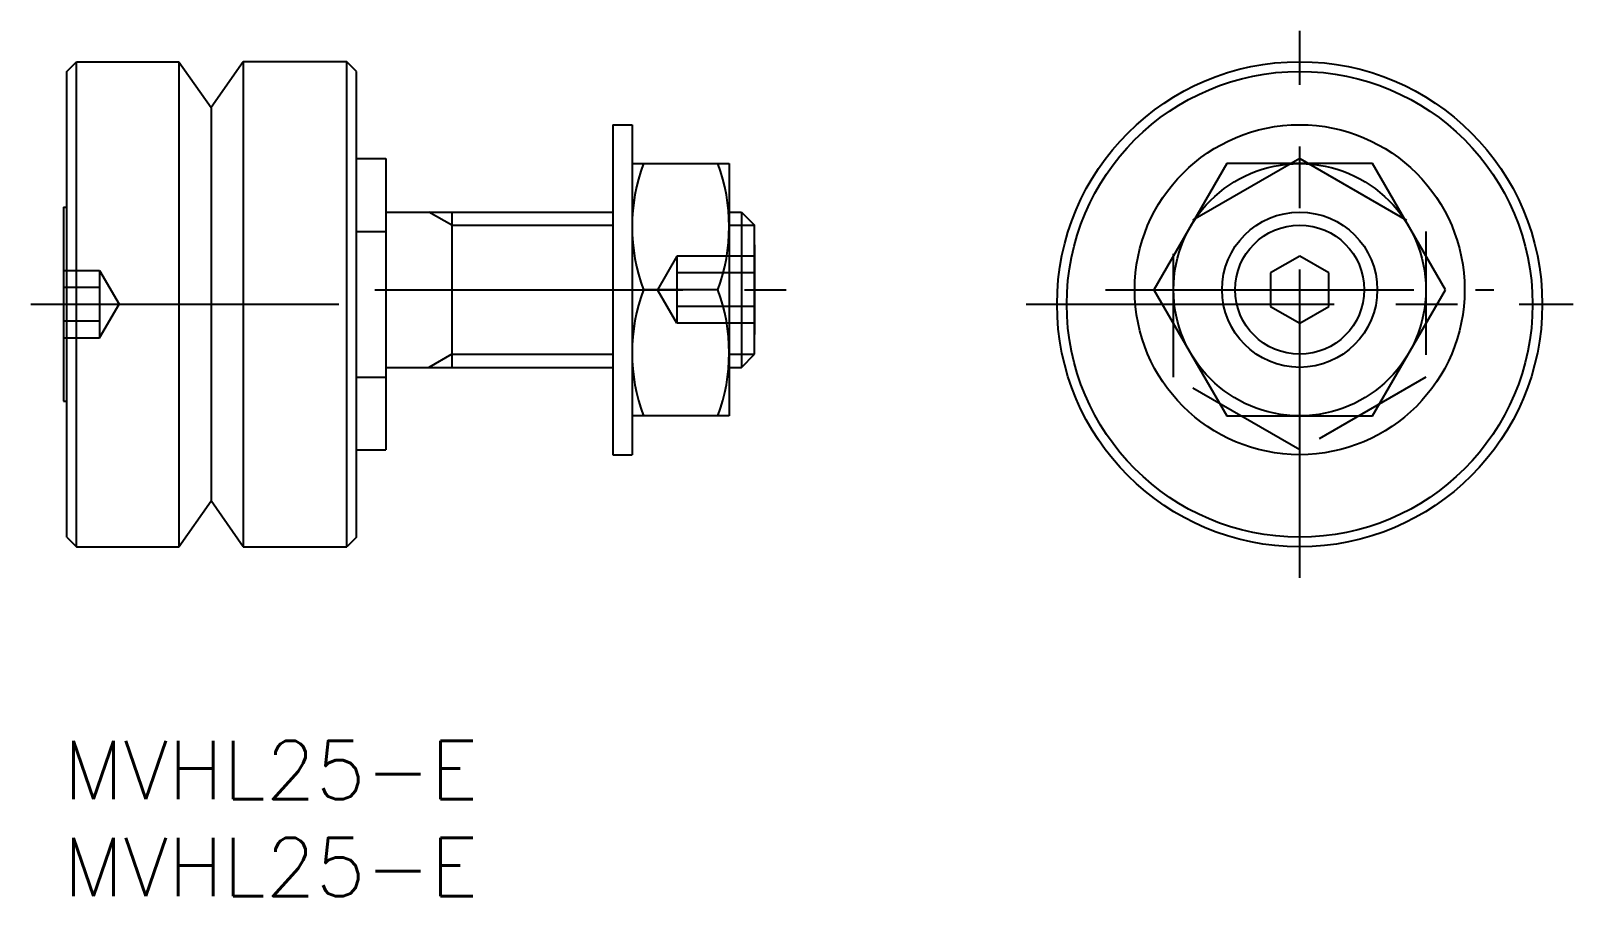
# Model space of a CAD drawing. Extents: x -1.7 to 77.8, y -8 to 36.6.
import ezdxf

# ---------------------------------------------------------------- set-up
doc = ezdxf.new("R2010")
doc.units = 0
doc.header["$LTSCALE"] = 0.5
doc.linetypes.add('CENTER', pattern=[50.8, 31.75, -6.35, 6.35, -6.35])
doc.linetypes.add('DASHED', pattern=[19.05, 12.7, -6.35])
doc.layers.get('0').update_dxf_attribs({"linetype": 'CONTINUOUS'})
for name, color, linetype in [('MSM_CENTER', 1, 'CENTER'), ('MSM_CONTINUOUS', 7, 'CONTINUOUS'), ('MSM_DASHED', 4, 'DASHED'), ('MSM_NARROW', 5, 'CONTINUOUS'), ('MSM_PART_NUMBER', 7, 'CONTINUOUS')]:
    doc.layers.add(name, color=color, linetype=linetype)
doc.styles.get("Standard").update_dxf_attribs({"font": 'txt.shx', "height": 3, "bigfont": 'bigfont.shx'})

# ---------------------------------------------------------------- blocks, each defined once
blk = doc.blocks.new('*U5')
at = {"layer": 'MSM_PART_NUMBER'}
blk.add_text('MVHL25-E', height=3, dxfattribs=at).set_placement((0, -3))
blk = doc.blocks.new('*U6')
at = {"layer": 'MSM_PART_NUMBER'}
blk.add_text('MVHL25-E', height=3, dxfattribs=at).set_placement((0, -8))

msp = doc.modelspace()

# ---------------------------------------------------------------- linework, layer by layer
at = {"layer": 'MSM_CENTER'}
for p, q in [((63.686, 8.41), (63.686, 36.59)), ((16.035, 23.25), (37.229, 23.25)), ((53.686, 23.25), (73.686, 23.25)), ((-1.684, 22.5), (17.319, 22.5)), ((49.596, 22.5), (77.776, 22.5))]:
    msp.add_line(p, q, dxfattribs=at)
at = {"layer": 'MSM_CONTINUOUS'}
for p, q in [((0.163, 34.5), (0.663, 35)), ((0.663, 10), (0.663, 35)), ((0.663, 35), (5.944, 35)), ((5.944, 35), (7.6, 32.635)), ((5.944, 35), (5.944, 10)), ((9.256, 35), (7.6, 32.635)), ((14.6, 35), (9.256, 35)), ((9.256, 35), (9.256, 10)), ((14.6, 10), (14.6, 35)), ((15.1, 34.5), (14.6, 35)), ((0.163, 10.5), (0.163, 34.5)), ((15.1, 10.5), (15.1, 34.5)), ((7.6, 32.635), (7.6, 12.365)), ((28.294, 31.75), (28.294, 14.75)), ((28.294, 31.75), (29.294, 31.75)), ((29.294, 31.75), (29.294, 14.75)), ((15.1, 30.006), (16.6, 30.006)), ((16.6, 30.006), (16.6, 14.994)), ((29.294, 29.75), (34.294, 29.75)), ((34.294, 29.75), (34.294, 16.75)), ((59.933, 29.75), (56.18, 23.25)), ((67.438, 29.75), (59.933, 29.75)), ((71.191, 23.25), (67.438, 29.75)), ((0, 27.5), (0, 17.5)), ((0, 27.5), (0.163, 27.5)), ((16.6, 27.25), (28.294, 27.25)), ((20, 27.25), (20, 19.25)), ((34.294, 27.25), (34.923, 27.25)), ((34.923, 27.25), (34.923, 19.25)), ((34.923, 27.25), (35.6, 26.574)), ((15.1, 26.253), (16.6, 26.253)), ((35.6, 19.926), (35.6, 26.574)), ((35.6, 25.559), (35.6, 20.941)), ((63.686, 24.982), (62.186, 24.116)), ((65.186, 24.116), (63.686, 24.982)), ((62.186, 24.116), (62.186, 22.384)), ((65.186, 22.384), (65.186, 24.116)), ((33.714, 23.25), (29.875, 23.25)), ((56.18, 23.25), (59.933, 16.75)), ((67.438, 16.75), (71.191, 23.25)), ((62.186, 22.384), (63.686, 21.518)), ((63.686, 21.518), (65.186, 22.384)), ((34.923, 19.25), (35.6, 19.926)), ((16.6, 19.25), (28.294, 19.25)), ((34.294, 19.25), (34.923, 19.25)), ((15.1, 18.747), (16.6, 18.747)), ((0, 17.5), (0.163, 17.5)), ((34.294, 16.75), (29.294, 16.75)), ((59.933, 16.75), (67.438, 16.75)), ((15.1, 14.994), (16.6, 14.994)), ((28.294, 14.75), (29.294, 14.75)), ((5.944, 10), (7.6, 12.365)), ((9.256, 10), (7.6, 12.365)), ((0.163, 10.5), (0.663, 10)), ((15.1, 10.5), (14.6, 10)), ((0.663, 10), (5.944, 10)), ((9.256, 10), (14.6, 10))]:
    msp.add_line(p, q, dxfattribs=at)
for centre, radius in [((63.686, 22.5), 12.5), ((63.686, 22.5), 12), ((63.686, 23.25), 8.5), ((63.686, 23.25), 6.5), ((63.686, 23.25), 4)]:
    msp.add_circle(centre, radius, dxfattribs=at)
for centre, start, end in [((38.681, 26.5), 159.74384, 200.25616), ((24.907, 26.5), 339.74384, 20.25616), ((38.681, 20), 159.74384, 200.25616), ((24.907, 20), 339.74384, 20.25616)]:
    msp.add_arc(centre, 9.387, start, end, dxfattribs=at)
at = {"layer": 'MSM_DASHED'}
for p, q in [((63.686, 30.006), (57.186, 26.253)), ((63.686, 30.006), (70.186, 26.253)), ((57.186, 18.747), (57.186, 26.253)), ((70.186, 26.253), (70.186, 18.747)), ((31.6, 24.982), (30.6, 23.25)), ((35.6, 24.982), (31.6, 24.982)), ((31.6, 24.982), (31.6, 21.518)), ((0, 24.232), (1.86, 24.232)), ((1.86, 24.232), (1.86, 20.768)), ((1.86, 24.232), (2.86, 22.5)), ((35.6, 24.116), (31.6, 24.116)), ((1.86, 23.366), (0, 23.366)), ((31.6, 21.518), (30.6, 23.25)), ((1.86, 20.768), (2.86, 22.5)), ((35.6, 22.384), (31.6, 22.384)), ((1.86, 21.634), (0, 21.634)), ((35.6, 21.518), (31.6, 21.518)), ((0, 20.768), (1.86, 20.768)), ((63.686, 14.994), (57.186, 18.747)), ((70.186, 18.747), (63.686, 14.994))]:
    msp.add_line(p, q, dxfattribs=at)
at = {"layer": 'MSM_NARROW'}
for p, q in [((20, 26.574), (18.828, 27.25)), ((20, 26.574), (28.294, 26.574)), ((34.294, 26.574), (35.6, 26.574)), ((20, 19.926), (18.828, 19.25)), ((20, 19.926), (28.294, 19.926)), ((34.294, 19.926), (35.6, 19.926))]:
    msp.add_line(p, q, dxfattribs=at)
msp.add_circle((63.686, 23.25), 3.324, dxfattribs=at)

# ---------------------------------------------------------------- block references
for name in ['*U5', '*U6']:
    msp.add_blockref(name, (0, 0))

doc.saveas('drawing.dxf')
